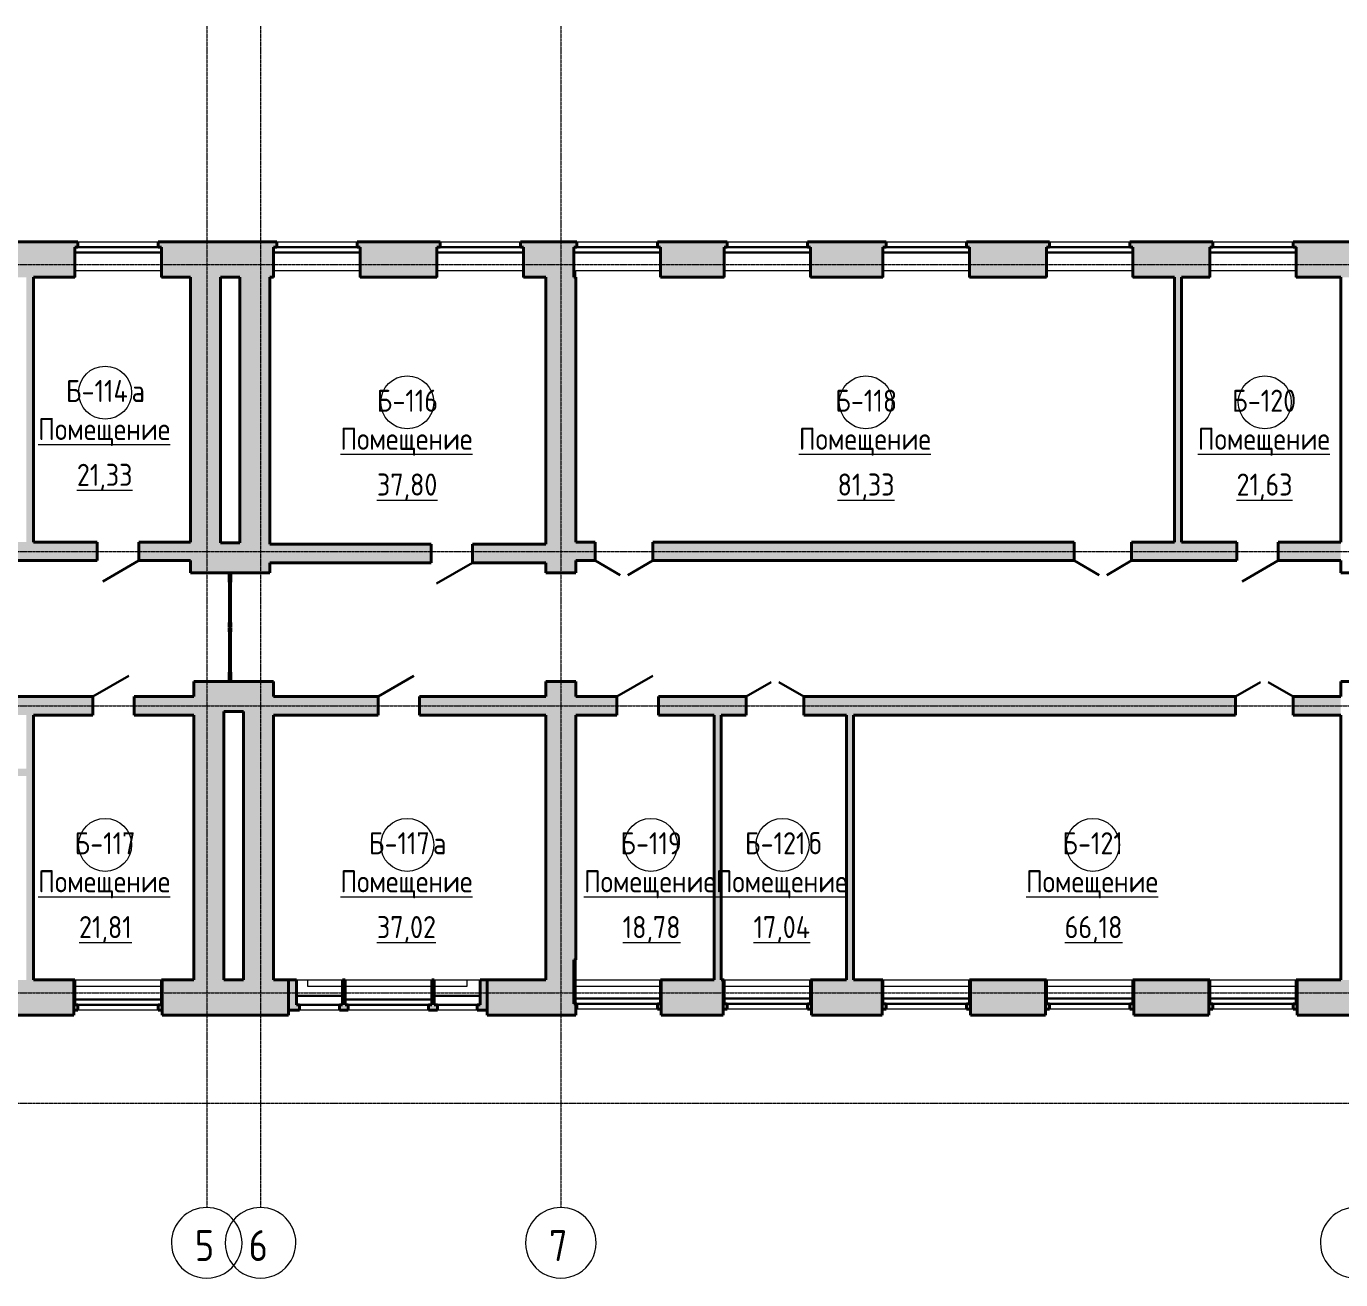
# Model space of a CAD drawing. Header units: millimetres. Extents: x -4092 to 455810, y -7500 to 28668.
# Drawn here: x 51251 to 81016, y -3216 to 25181 of the extents above; entities that cross this region are included whole.
import ezdxf

# ---------------------------------------------------------------- set-up
doc = ezdxf.new("R2010")
doc.units = ezdxf.units.MM
doc.linetypes.add('ADSK_Линия сетки', pattern=[21, 12, -3, 3, -3])
for name, color, linetype, lineweight in [('Двери', 7, 'Continuous', 18), ('Каркас_Импост', 7, 'Continuous', 30), ('Марки помещений', 7, 'Continuous', 18), ('Окна', 7, 'Continuous', 18), ('Оси', 7, 'Continuous', 9), ('Остекление', 7, 'Continuous', 18), ('Панель', 7, 'Continuous', 30), ('Стены', 7, 'Continuous', 18), ('Стены разрез', 7, 'Continuous', 40)]:
    doc.layers.add(name, color=color, linetype=linetype, lineweight=lineweight)
doc.styles.add('GOST Common', font='GOST Common.ttf', dxfattribs={"width": 0.9, "height": 500})
doc.styles.add('GOST Common_1', font='GOST Common.ttf', dxfattribs={"width": 0.9, "height": 700})

# ---------------------------------------------------------------- blocks, each defined once
blk = doc.blocks.new('ИРНИТУ-Окно-ГОСТ23166-99_4_2_Створки - 1920 x 2350-287669-01_Б_На лист')
at = {"layer": 'Каркас_Импост'}
for p, q in [((-1018.1, 210), (941.9, 210)), ((-1018.1, 210), (-1018.1, 90)), ((-1018.1, 210), (-983.1, 210)), ((-1018.1, 90), (941.9, 90)), ((-1018.1, 90), (-983.1, 90)), ((941.9, 210), (906.9, 210)), ((941.9, 90), (906.9, 90)), ((941.9, 210), (941.9, 90))]:
    blk.add_line(p, q, dxfattribs=at)
blk = doc.blocks.new('ИРНИТУ-Окно-ГОСТ23166-99_4_2_Створки - 1920 x 2350-934199-01_Б_На лист')
at = {"layer": 'Каркас_Импост'}
for p, q in [((-1018.1, 220), (941.9, 220)), ((-1018.1, 220), (-1018.1, 100)), ((-1018.1, 220), (-983.1, 220)), ((-1018.1, 100), (941.9, 100)), ((-1018.1, 100), (-983.1, 100)), ((941.9, 220), (906.9, 220)), ((941.9, 100), (906.9, 100)), ((941.9, 220), (941.9, 100))]:
    blk.add_line(p, q, dxfattribs=at)
blk = doc.blocks.new('ИРНИТУ-Окно-ГОСТ23166-99_2_1_Створка - 1000 x 2350-1081117-01_Б_На лист')
at = {"layer": 'Каркас_Импост'}
for p, q in [((-1018.1, 220), (21.9, 220)), ((-1018.1, 220), (-1018.1, 20)), ((-1018.1, 220), (-983.1, 220)), ((-1018.1, 20), (21.9, 20)), ((-1018.1, 20), (-983.1, 20)), ((21.9, 220), (-13.1, 220)), ((21.9, 20), (-13.1, 20)), ((21.9, 220), (21.9, 20))]:
    blk.add_line(p, q, dxfattribs=at)
blk = doc.blocks.new('ИРНИТУ_Дверь_Однопольная_ДеревяннаяВнутренняя_филенчатая - 900х2080 без верха-1341253-01_Б_На лист')
at = {"layer": 'Панель'}
blk.add_line((-470, 210), (344, 680), dxfattribs=at)
blk = doc.blocks.new('AC_Дверь_Двупольная_ДеревяннаяВнутренняя_филенчатая_с_верхом - 1260х2080-413008-01_Б_На лист')
at = {"layer": 'Панель'}
for p, q in [((-650, 210), (-87, 535)), ((650, 210), (87, 535))]:
    blk.add_line(p, q, dxfattribs=at)
blk = doc.blocks.new('ИРНИТУ-Окно-ГОСТ23166-99_4_2_Створки - 1920 x 2350-415137-01_Б_На лист')
at = {"layer": 'Каркас_Импост'}
for p, q in [((-1018.1, -160), (941.9, -160)), ((-1018.1, -280), (-1018.1, -160)), ((-1018.1, -160), (-983.1, -160)), ((-1018.1, -280), (941.9, -280)), ((-1018.1, -280), (-983.1, -280)), ((941.9, -160), (906.9, -160)), ((941.9, -280), (906.9, -280)), ((941.9, -280), (941.9, -160))]:
    blk.add_line(p, q, dxfattribs=at)
blk = doc.blocks.new('Противодымная перегородка Тип2 - Противодымная перегородка Тип2-1192279-01_Б_На лист')
at = {"layer": 'Каркас_Импост'}
for p, q in [((-1128, 25), (-1228, 25)), ((-1228, 25), (-1228, -25)), ((-1128, 10), (-1128, 25)), ((-1018, 25), (-1118, 25)), ((-1118, 25), (-1118, 10)), ((-1018, 10), (-1018, 25)), ((-5, 25), (-105, 25)), ((-105, 25), (-105, 10)), ((-5, -25), (-5, 25)), ((105, 25), (5, 25)), ((5, 25), (5, -25)), ((105, 10), (105, 25)), ((1118, 25), (1018, 25)), ((1018, 25), (1018, 10)), ((1118, 10), (1118, 25)), ((1228, 25), (1128, 25)), ((1128, 25), (1128, 10)), ((1228, -25), (1228, 25)), ((-1228, -25), (-1128, -25)), ((-1128, -25), (-1128, -10)), ((-1118, -10), (-1118, -25)), ((-1118, -25), (-1018, -25)), ((-1018, -25), (-1018, -10)), ((-105, -10), (-105, -25)), ((-105, -25), (-5, -25)), ((5, -25), (105, -25)), ((105, -25), (105, -10)), ((1018, -10), (1018, -25)), ((1018, -25), (1118, -25)), ((1118, -25), (1118, -10)), ((1128, -10), (1128, -25)), ((1128, -25), (1228, -25))]:
    blk.add_line(p, q, dxfattribs=at)
at = {"layer": 'Каркас_Импост', "lineweight": 18}
for p, q in [((-1018, 25), (-105, 25)), ((105, 25), (1018, 25)), ((-105, -25), (-1018, -25)), ((1018, -25), (105, -25))]:
    blk.add_line(p, q, dxfattribs=at)
at = {"layer": 'Остекление'}
for p, q in [((-1128, 10), (-50, 10)), ((-1128, 10), (-1128, -10)), ((-50, -10), (-50, 10)), ((50, 10), (1128, 10)), ((50, 10), (50, -10)), ((1128, -10), (1128, 10)), ((-50, -10), (-1128, -10)), ((1128, -10), (50, -10))]:
    blk.add_line(p, q, dxfattribs=at)
blk = doc.blocks.new('Ось сетки - D8-4846-01_Б_На лист')
at = {"layer": 'Оси', "lineweight": 18}
for start, end in [(360, 180), (180, 360)]:
    blk.add_arc((0, 0), 4, start, end, dxfattribs=at)
blk = doc.blocks.new('ADSK_Марка_Помещение - Номер Имя Площадь Площадь проемов-115235-01_Б_На лист')
at = {"layer": 'Марки помещений'}
blk.add_circle((0, 0), 3, dxfattribs=at)

msp = doc.modelspace()

# ---------------------------------------------------------------- hatches: boundary and pattern name
at = {"layer": 'Стены'}
h = msp.add_hatch(color=256, dxfattribs=at)
h.paths.add_polyline_path([(99726, 19495), (100000, 19495), (100000, 20295), (98016, 20295), (98016, 20175), (98086, 20175), (98086, 19495), (99066, 19495)], flags=0)
h.paths.add_polyline_path([(97046, 19495), (97046, 20175), (97116, 20175), (97116, 20295), (96316, 20295), (96316, 20175), (96386, 20175), (96386, 19495)], flags=0)
h.paths.add_polyline_path([(95346, 19495), (95346, 20175), (95416, 20175), (95416, 20295), (91971, 20295), (91971, 20175), (92041, 20175), (92041, 19495), (93665, 19495)], flags=0)
h.paths.add_polyline_path([(88441, 19495), (89301, 19495), (89301, 20175), (89371, 20175), (89371, 20295), (87141, 20295), (87141, 20175), (87211, 20175), (87211, 19495), (87330, 19495)], flags=0)
h.paths.add_polyline_path([(90341, 19495), (91001, 19495), (91001, 20175), (91071, 20175), (91071, 20295), (90271, 20295), (90271, 20175), (90341, 20175)], flags=0)
h.paths.add_polyline_path([(85251, 19495), (85251, 20175), (85321, 20175), (85321, 20295), (83641, 20295), (83641, 20175), (83711, 20175), (83711, 19495), (84741, 19495)], flags=0)
h.paths.add_polyline_path([(81696, 19495), (81751, 19495), (81751, 20175), (81821, 20175), (81821, 20295), (79941, 20295), (79941, 20175), (80011, 20175), (80011, 19495), (81016, 19495)], flags=0)
h.paths.add_polyline_path([(78051, 19495), (78051, 20175), (78121, 20175), (78121, 20295), (76241, 20295), (76241, 20175), (76311, 20175), (76311, 19495), (77411, 19495)], flags=0)
h.paths.add_polyline_path([(74351, 19495), (74351, 20175), (74421, 20175), (74421, 20295), (72541, 20295), (72541, 20175), (72611, 20175), (72611, 19495)], flags=0)
h.paths.add_polyline_path([(70651, 19495), (70651, 20175), (70721, 20175), (70721, 20295), (68941, 20295), (68941, 20175), (69011, 20175), (69011, 19495)], flags=0)
h.paths.add_polyline_path([(67051, 19495), (67051, 20175), (67121, 20175), (67121, 20295), (65541, 20295), (65541, 20175), (65611, 20175), (65611, 19495)], flags=0)
h.paths.add_polyline_path([(63016, 19495), (63651, 19495), (63651, 20175), (63721, 20175), (63721, 20295), (62441, 20295), (62441, 20175), (62511, 20175), (62511, 19495)], flags=0)
h.paths.add_polyline_path([(60551, 19495), (60551, 20175), (60621, 20175), (60621, 20295), (58741, 20295), (58741, 20175), (58811, 20175), (58811, 19495)], flags=0)
h.paths.add_polyline_path([(56851, 19495), (56851, 20175), (56921, 20175), (56921, 20295), (54241, 20295), (54241, 20175), (54311, 20175), (54311, 19495), (56766, 19495)], flags=0)
h.paths.add_polyline_path([(51411, 19495), (52351, 19495), (52351, 20175), (52421, 20175), (52421, 20295), (50541, 20295), (50541, 20175), (50611, 20175), (50611, 19495), (51251, 19495)], flags=0)
h.paths.add_polyline_path([(48651, 19495), (48651, 20175), (48721, 20175), (48721, 20295), (46941, 20295), (46941, 20175), (47011, 20175), (47011, 19495)], flags=0)
h.paths.add_polyline_path([(44298, 19495), (45051, 19495), (45051, 20175), (45121, 20175), (45121, 20295), (43341, 20295), (43341, 20175), (43411, 20175), (43411, 19495), (44138, 19495)], flags=0)
h.paths.add_polyline_path([(41451, 19495), (41451, 20175), (41521, 20175), (41521, 20295), (39741, 20295), (39741, 20175), (39811, 20175), (39811, 19495)], flags=0)
h.paths.add_polyline_path([(36649, 19495), (37851, 19495), (37851, 20175), (37921, 20175), (37921, 20295), (36041, 20295), (36041, 20175), (36111, 20175), (36111, 19495)], flags=0)
h.paths.add_polyline_path([(30551, 19495), (30551, 20175), (30621, 20175), (30621, 20295), (29141, 20295), (29141, 20175), (29211, 20175), (29211, 19495), (30314, 19495)], flags=0)
h.paths.add_polyline_path([(34151, 19495), (34151, 20175), (34221, 20175), (34221, 20295), (32441, 20295), (32441, 20175), (32511, 20175), (32511, 19495)], flags=0)
h.paths.add_polyline_path([(27251, 19495), (27251, 20175), (27321, 20175), (27321, 20295), (25641, 20295), (25641, 20175), (25711, 20175), (25711, 19495), (26411, 19495)], flags=0)
h.paths.add_polyline_path([(23751, 19495), (23751, 20175), (23821, 20175), (23821, 20295), (22241, 20295), (22241, 20175), (22311, 20175), (22311, 19495), (22801, 19495)], flags=0)
h.paths.add_polyline_path([(20351, 19495), (20351, 20175), (20421, 20175), (20421, 20295), (18626, 20295), (18626, 19495), (19651, 19495)], flags=0)
for points in [[(51411, 13495), (51411, 19495), (51251, 19495), (51251, 13495)], [(55646, 13476), (55646, 19495), (54966, 19495), (54966, 13476)], [(56766, 13476), (56766, 19495), (56086, 19495), (56086, 13476)], [(63696, 12796), (63696, 19495), (63016, 19495), (63016, 12796)], [(77411, 13495), (77411, 19495), (77251, 19495), (77251, 13495)], [(56766, 12796), (56766, 13476), (54966, 13476), (54966, 12796), (55655, 12796)], [(56846, 9660), (56846, 10340), (55046, 10340), (55046, 9660), (56166, 9660)], [(63016, 3575), (63651, 3575), (63651, 4035), (63696, 4035), (63696, 10340), (63016, 10340), (63016, 5444)], [(51411, 3575), (51411, 9575), (51251, 9575), (51251, 3575)], [(55655, 3575), (55726, 3575), (55726, 9660), (55046, 9660), (55046, 3575)], [(56166, 3575), (56846, 3575), (56846, 9660), (56166, 9660), (56166, 5444)], [(66986, 3575), (66986, 9575), (66826, 9575), (66826, 3575)], [(69986, 3575), (69986, 9575), (69826, 9575), (69826, 3575)]]:
    msp.add_hatch(color=256, dxfattribs=at).paths.add_polyline_path(points, flags=0)
h = msp.add_hatch(color=256, dxfattribs=at)
h.paths.add_polyline_path([(53796, 13075), (54966, 13075), (54966, 13495), (53796, 13495)], flags=0)
h.paths.add_polyline_path([(52856, 13075), (52856, 13495), (46596, 13495), (46596, 13075), (49320, 13075)], flags=0)
h.paths.add_polyline_path([(45656, 13075), (45656, 13495), (39588, 13495), (39588, 13075), (42985, 13075)], flags=0)
h.paths.add_polyline_path([(38648, 13075), (38648, 13495), (37658, 13495), (37658, 13075)], flags=0)
h = msp.add_hatch(color=256, dxfattribs=at)
h.paths.add_polyline_path([(63016, 13027), (63016, 13447), (61356, 13447), (61356, 13027), (61990, 13027)], flags=0)
h.paths.add_polyline_path([(60416, 13027), (60416, 13447), (56766, 13447), (56766, 13027)], flags=0)
h = msp.add_hatch(color=256, dxfattribs=at)
h.paths.add_polyline_path([(81016, 13075), (81016, 13495), (79601, 13495), (79601, 13075), (80995, 13075)], flags=0)
h.paths.add_polyline_path([(78661, 13075), (78661, 13495), (76281, 13495), (76281, 13075)], flags=0)
h.paths.add_polyline_path([(74660, 13075), (74981, 13075), (74981, 13495), (65436, 13495), (65436, 13075), (68325, 13075)], flags=0)
h.paths.add_polyline_path([(63696, 13075), (64136, 13075), (64136, 13495), (63696, 13495)], flags=0)
h = msp.add_hatch(color=256, dxfattribs=at)
h.paths.add_polyline_path([(55046, 9575), (55046, 9995), (53696, 9995), (53696, 9575)], flags=0)
h.paths.add_polyline_path([(52756, 9575), (52756, 9995), (49996, 9995), (49996, 9575), (51411, 9575)], flags=0)
h.paths.add_polyline_path([(49056, 9575), (49056, 9995), (39288, 9995), (39288, 9575), (42985, 9575)], flags=0)
h.paths.add_polyline_path([(38348, 9575), (38348, 9995), (37658, 9995), (37658, 9575)], flags=0)
h = msp.add_hatch(color=256, dxfattribs=at)
h.paths.add_polyline_path([(63016, 9575), (63016, 9995), (60156, 9995), (60156, 9575), (61990, 9575)], flags=0)
h.paths.add_polyline_path([(59216, 9575), (59216, 9995), (56846, 9995), (56846, 9575)], flags=0)
h = msp.add_hatch(color=256, dxfattribs=at)
h.paths.add_polyline_path([(79936, 9575), (81016, 9575), (81016, 9995), (79936, 9995)], flags=0)
h.paths.add_polyline_path([(78636, 9575), (78636, 9995), (68856, 9995), (68856, 9575), (74660, 9575)], flags=0)
h.paths.add_polyline_path([(67556, 9575), (67556, 9995), (65566, 9995), (65566, 9575), (66986, 9575)], flags=0)
h.paths.add_polyline_path([(64626, 9575), (64626, 9995), (63696, 9995), (63696, 9575)], flags=0)
h = msp.add_hatch(color=256, dxfattribs=at)
h.paths.add_polyline_path([(51251, 8200), (51251, 8360), (50801, 8360), (50801, 8200)], flags=0)
h.paths.add_polyline_path([(49320, 8200), (49861, 8200), (49861, 8360), (47751, 8360), (47751, 8200), (47911, 8200)], flags=0)
h = msp.add_hatch(color=256, dxfattribs=at)
h.paths.add_polyline_path([(100000, 2775), (100000, 3575), (98131, 3575), (98131, 2775)], flags=0)
h.paths.add_polyline_path([(96131, 2775), (96131, 3575), (94531, 3575), (94531, 2775)], flags=0)
h.paths.add_polyline_path([(92531, 2775), (92531, 3575), (90931, 3575), (90931, 2775)], flags=0)
h.paths.add_polyline_path([(88931, 2775), (88931, 3575), (87231, 3575), (87231, 2775), (87330, 2775)], flags=0)
h.paths.add_polyline_path([(85231, 2775), (85231, 3575), (83711, 3575), (83711, 3035), (83641, 3035), (83641, 2775), (84163, 2775)], flags=0)
h.paths.add_polyline_path([(80031, 2775), (81696, 2775), (81696, 3575), (80031, 3575)], flags=0)
h.paths.add_polyline_path([(78031, 2775), (78031, 3575), (76331, 3575), (76331, 2775)], flags=0)
h.paths.add_polyline_path([(74331, 2775), (74331, 3575), (72631, 3575), (72631, 2775)], flags=0)
h.paths.add_polyline_path([(70631, 2775), (70631, 3575), (69031, 3575), (69031, 2775)], flags=0)
h.paths.add_polyline_path([(65631, 2775), (67031, 2775), (67031, 3575), (65631, 3575)], flags=0)
h.paths.add_polyline_path([(63696, 2775), (63696, 3035), (63651, 3035), (63651, 3575), (61686, 3575), (61686, 2775), (61990, 2775)], flags=0)
h.paths.add_polyline_path([(57186, 2775), (57186, 3575), (54331, 3575), (54331, 2775), (55655, 2775)], flags=0)
h.paths.add_polyline_path([(52331, 2775), (52331, 3575), (50631, 3575), (50631, 2775)], flags=0)
h.paths.add_polyline_path([(48631, 2775), (48631, 3575), (47031, 3575), (47031, 2775)], flags=0)
h.paths.add_polyline_path([(41431, 2775), (41431, 3575), (39831, 3575), (39831, 2775)], flags=0)
h.paths.add_polyline_path([(43431, 2775), (45031, 2775), (45031, 3575), (43431, 3575)], flags=0)
h.paths.add_polyline_path([(36649, 2775), (37831, 2775), (37831, 3575), (36131, 3575), (36131, 2775)], flags=0)
h.paths.add_polyline_path([(33482, 2775), (34131, 2775), (34131, 3575), (32531, 3575), (32531, 2775)], flags=0)
h.paths.add_polyline_path([(27231, 2775), (27231, 3575), (25731, 3575), (25731, 2775)], flags=0)
h.paths.add_polyline_path([(30314, 2775), (30531, 2775), (30531, 3575), (29231, 3575), (29231, 2775)], flags=0)
h.paths.add_polyline_path([(22331, 2775), (23731, 2775), (23731, 3575), (22331, 3575)], flags=0)
h.paths.add_polyline_path([(17826, 2775), (20331, 2775), (20331, 3575), (17826, 3575)], flags=0)
h = msp.add_hatch(color=256, dxfattribs=at)
h.paths.add_polyline_path([(54241, 2895), (54331, 2895), (54331, 3575), (54311, 3575), (54311, 3015), (54241, 3015)], flags=0)
h.paths.add_polyline_path([(52331, 2895), (52421, 2895), (52421, 3015), (52351, 3015), (52351, 3575), (52331, 3575)], flags=0)
h = msp.add_hatch(color=256, dxfattribs=at)
h.paths.add_polyline_path([(61686, 2895), (61686, 3575), (61531, 3575), (61531, 3015), (61461, 3015), (61461, 2895)], flags=0)
h.paths.add_polyline_path([(57186, 2895), (57441, 2895), (57441, 3015), (57371, 3015), (57371, 3575), (57186, 3575)], flags=0)
h.paths.add_polyline_path([(60561, 2895), (60561, 3015), (60491, 3015), (60491, 3575), (60431, 3575), (60431, 3015), (60361, 3015), (60361, 2895)], flags=0)
h.paths.add_polyline_path([(58341, 2895), (58541, 2895), (58541, 3015), (58471, 3015), (58471, 3575), (58411, 3575), (58411, 3015), (58341, 3015)], flags=0)
h = msp.add_hatch(color=256, dxfattribs=at)
h.paths.add_polyline_path([(65541, 2915), (65631, 2915), (65631, 3575), (65611, 3575), (65611, 3035), (65541, 3035)], flags=0)
h.paths.add_polyline_path([(63721, 2915), (63721, 3035), (63696, 3035), (63696, 2915)], flags=0)
h = msp.add_hatch(color=256, dxfattribs=at)
h.paths.add_polyline_path([(68941, 2915), (69031, 2915), (69031, 3575), (69011, 3575), (69011, 3035), (68941, 3035)], flags=0)
h.paths.add_polyline_path([(67031, 2915), (67121, 2915), (67121, 3035), (67051, 3035), (67051, 3575), (67031, 3575)], flags=0)
h = msp.add_hatch(color=256, dxfattribs=at)
h.paths.add_polyline_path([(72541, 2915), (72631, 2915), (72631, 3575), (72611, 3575), (72611, 3035), (72541, 3035)], flags=0)
h.paths.add_polyline_path([(70631, 2915), (70721, 2915), (70721, 3035), (70651, 3035), (70651, 3575), (70631, 3575)], flags=0)
h = msp.add_hatch(color=256, dxfattribs=at)
h.paths.add_polyline_path([(76331, 2915), (76331, 3575), (76311, 3575), (76311, 3035), (76241, 3035), (76241, 2915)], flags=0)
h.paths.add_polyline_path([(74421, 2915), (74421, 3035), (74351, 3035), (74351, 3575), (74331, 3575), (74331, 2915)], flags=0)
h = msp.add_hatch(color=256, dxfattribs=at)
h.paths.add_polyline_path([(79941, 2915), (80031, 2915), (80031, 3575), (80011, 3575), (80011, 3035), (79941, 3035)], flags=0)
h.paths.add_polyline_path([(78031, 2915), (78121, 2915), (78121, 3035), (78051, 3035), (78051, 3575), (78031, 3575)], flags=0)

# ---------------------------------------------------------------- linework, layer by layer
at = {"layer": 'Оси', "linetype": 'ADSK_Линия сетки'}
for p, q in [((55336, 25181), (55336, -1580)), ((56556, 25181), (56556, -1580)), ((63356, 25181), (63356, -1580)), ((-2456, 19785), (101541, 19785)), ((-2456, 13285), (101541, 13285)), ((-2456, 9785), (101541, 9785)), ((-2456, 3285), (101541, 3285)), ((-2456, 785), (101541, 785))]:
    msp.add_line(p, q, dxfattribs=at)
at = {"layer": 'Стены'}
for p, q in [((52421, 20295), (54241, 20295)), ((56921, 20295), (58741, 20295)), ((60621, 20295), (62441, 20295)), ((63721, 20295), (65541, 20295)), ((67121, 20295), (68941, 20295)), ((70721, 20295), (72541, 20295)), ((74421, 20295), (76241, 20295)), ((78121, 20295), (79941, 20295)), ((52375, 19495), (52375, 19645)), ((52375, 19645), (54295, 19645)), ((54295, 19645), (54295, 19495)), ((56870, 19495), (56870, 19645)), ((56870, 19645), (58790, 19645)), ((58790, 19645), (58790, 19495)), ((60570, 19495), (60570, 19645)), ((60570, 19645), (62490, 19645)), ((62490, 19645), (62490, 19495)), ((63696, 19495), (63696, 19645)), ((63696, 19645), (65611, 19645)), ((67071, 19495), (67071, 19645)), ((67071, 19645), (68991, 19645)), ((68991, 19645), (68991, 19495)), ((70671, 19495), (70671, 19645)), ((70671, 19645), (72591, 19645)), ((72591, 19645), (72591, 19495)), ((74371, 19495), (74371, 19645)), ((74371, 19645), (76291, 19645)), ((76291, 19645), (76291, 19495)), ((78071, 19495), (78071, 19645)), ((78071, 19645), (79991, 19645)), ((79991, 19645), (79991, 19495)), ((52375, 19495), (52351, 19495)), ((54311, 19495), (54295, 19495)), ((56870, 19495), (56851, 19495)), ((58811, 19495), (58790, 19495)), ((60570, 19495), (60551, 19495)), ((62511, 19495), (62490, 19495)), ((67071, 19495), (67051, 19495)), ((69011, 19495), (68991, 19495)), ((70671, 19495), (70651, 19495)), ((72611, 19495), (72591, 19495)), ((74371, 19495), (74351, 19495)), ((76311, 19495), (76291, 19495)), ((78071, 19495), (78051, 19495)), ((80011, 19495), (79991, 19495)), ((63696, 4035), (63696, 3035)), ((52351, 3575), (54311, 3575)), ((52371, 3425), (52371, 3575)), ((54291, 3575), (54291, 3425)), ((57371, 3575), (58411, 3575)), ((57626, 3425), (57626, 3575)), ((58471, 3575), (60431, 3575)), ((60491, 3575), (61531, 3575)), ((61226, 3575), (61226, 3425)), ((63673, 3425), (63673, 3575)), ((63673, 3575), (65611, 3575)), ((65593, 3575), (65593, 3425)), ((67051, 3575), (69011, 3575)), ((67071, 3425), (67071, 3575)), ((68991, 3575), (68991, 3425)), ((70651, 3575), (72611, 3575)), ((70671, 3425), (70671, 3575)), ((72591, 3575), (72591, 3425)), ((74351, 3575), (76311, 3575)), ((74371, 3425), (74371, 3575)), ((76291, 3575), (76291, 3425)), ((78051, 3575), (80011, 3575)), ((78076, 3425), (78076, 3575)), ((79996, 3575), (79996, 3425)), ((54291, 3425), (52371, 3425)), ((58411, 3425), (57626, 3425)), ((60431, 3425), (58471, 3425)), ((61226, 3425), (60491, 3425)), ((65593, 3425), (63673, 3425)), ((68991, 3425), (67071, 3425)), ((72591, 3425), (70671, 3425)), ((76291, 3425), (74371, 3425)), ((79996, 3425), (78076, 3425)), ((54241, 2895), (52421, 2895)), ((58341, 2895), (57441, 2895)), ((60361, 2895), (58541, 2895)), ((61461, 2895), (60561, 2895)), ((65541, 2915), (63721, 2915)), ((68941, 2915), (67121, 2915)), ((72541, 2915), (70721, 2915)), ((76241, 2915), (74421, 2915)), ((79941, 2915), (78121, 2915))]:
    msp.add_line(p, q, dxfattribs=at)
at = {"layer": 'Стены разрез'}
for p, q in [((52421, 20295), (50541, 20295)), ((52421, 20175), (52421, 20295)), ((56921, 20295), (54241, 20295)), ((54241, 20295), (54241, 20175)), ((56921, 20175), (56921, 20295)), ((60621, 20295), (58741, 20295)), ((58741, 20295), (58741, 20175)), ((60621, 20175), (60621, 20295)), ((63721, 20295), (62441, 20295)), ((62441, 20295), (62441, 20175)), ((63721, 20175), (63721, 20295)), ((67121, 20295), (65541, 20295)), ((65541, 20295), (65541, 20175)), ((67121, 20175), (67121, 20295)), ((70721, 20295), (68941, 20295)), ((68941, 20295), (68941, 20175)), ((70721, 20175), (70721, 20295)), ((74421, 20295), (72541, 20295)), ((72541, 20295), (72541, 20175)), ((74421, 20175), (74421, 20295)), ((78121, 20295), (76241, 20295)), ((76241, 20295), (76241, 20175)), ((78121, 20175), (78121, 20295)), ((81821, 20295), (79941, 20295)), ((79941, 20295), (79941, 20175)), ((52351, 19495), (52351, 20175)), ((52351, 20175), (52421, 20175)), ((54241, 20175), (54311, 20175)), ((54311, 20175), (54311, 19495)), ((56851, 19495), (56851, 20175)), ((56851, 20175), (56921, 20175)), ((58741, 20175), (58811, 20175)), ((58811, 20175), (58811, 19495)), ((60551, 19495), (60551, 20175)), ((60551, 20175), (60621, 20175)), ((62441, 20175), (62511, 20175)), ((62511, 20175), (62511, 19495)), ((63651, 19495), (63651, 20175)), ((63651, 20175), (63721, 20175)), ((65541, 20175), (65611, 20175)), ((65611, 20175), (65611, 19495)), ((67051, 19495), (67051, 20175)), ((67051, 20175), (67121, 20175)), ((68941, 20175), (69011, 20175)), ((69011, 20175), (69011, 19495)), ((70651, 19495), (70651, 20175)), ((70651, 20175), (70721, 20175)), ((72541, 20175), (72611, 20175)), ((72611, 20175), (72611, 19495)), ((74351, 19495), (74351, 20175)), ((74351, 20175), (74421, 20175)), ((76241, 20175), (76311, 20175)), ((76311, 20175), (76311, 19495)), ((78051, 19495), (78051, 20175)), ((78051, 20175), (78121, 20175)), ((79941, 20175), (80011, 20175)), ((80011, 20175), (80011, 19495)), ((51411, 19495), (52351, 19495)), ((51411, 13495), (51411, 19495)), ((54311, 19495), (54966, 19495)), ((54966, 19495), (54966, 13495)), ((55646, 19495), (56086, 19495)), ((55646, 13476), (55646, 19495)), ((56086, 19495), (56086, 13476)), ((56766, 19495), (56851, 19495)), ((56766, 13447), (56766, 19495)), ((58811, 19495), (60551, 19495)), ((62511, 19495), (63016, 19495)), ((63016, 19495), (63016, 13447)), ((63696, 19495), (63651, 19495)), ((63696, 13495), (63696, 19495)), ((65611, 19495), (67051, 19495)), ((69011, 19495), (70651, 19495)), ((72611, 19495), (74351, 19495)), ((76311, 19495), (77251, 19495)), ((77251, 19495), (77251, 13495)), ((77411, 19495), (78051, 19495)), ((77411, 13495), (77411, 19495)), ((80011, 19495), (81016, 19495)), ((81016, 19495), (81016, 13495)), ((52856, 13495), (51411, 13495)), ((52856, 13075), (52856, 13495)), ((54966, 13495), (53796, 13495)), ((53796, 13495), (53796, 13075)), ((56086, 13476), (55646, 13476)), ((60416, 13447), (56766, 13447)), ((60416, 13027), (60416, 13447)), ((63016, 13447), (61356, 13447)), ((61356, 13447), (61356, 13027)), ((64136, 13495), (63696, 13495)), ((64136, 13075), (64136, 13495)), ((74981, 13495), (65436, 13495)), ((65436, 13495), (65436, 13075)), ((74981, 13075), (74981, 13495)), ((77251, 13495), (76281, 13495)), ((76281, 13495), (76281, 13075)), ((78661, 13495), (77411, 13495)), ((78661, 13075), (78661, 13495)), ((81016, 13495), (79601, 13495)), ((79601, 13495), (79601, 13075)), ((46596, 13075), (52856, 13075)), ((53796, 13075), (54966, 13075)), ((54966, 13075), (54966, 12796)), ((56766, 12796), (56766, 13027)), ((56766, 13027), (60416, 13027)), ((61356, 13027), (63016, 13027)), ((63016, 13027), (63016, 12796)), ((63696, 12796), (63696, 13075)), ((63696, 13075), (64136, 13075)), ((65436, 13075), (74981, 13075)), ((76281, 13075), (78661, 13075)), ((79601, 13075), (81016, 13075)), ((81016, 13075), (81016, 12796)), ((54966, 12796), (56766, 12796)), ((63016, 12796), (63696, 12796)), ((81016, 12796), (81696, 12796)), ((56846, 10340), (55046, 10340)), ((55046, 10340), (55046, 9995)), ((56846, 9995), (56846, 10340)), ((63016, 10340), (63016, 9995)), ((63696, 10340), (63016, 10340)), ((63696, 9995), (63696, 10340)), ((81016, 10340), (81016, 9995)), ((81696, 10340), (81016, 10340)), ((52756, 9995), (49996, 9995)), ((52756, 9575), (52756, 9995)), ((55046, 9995), (53696, 9995)), ((53696, 9995), (53696, 9575)), ((59216, 9995), (56846, 9995)), ((59216, 9575), (59216, 9995)), ((63016, 9995), (60156, 9995)), ((60156, 9995), (60156, 9575)), ((64626, 9995), (63696, 9995)), ((64626, 9575), (64626, 9995)), ((67556, 9995), (65566, 9995)), ((65566, 9995), (65566, 9575)), ((67556, 9575), (67556, 9995)), ((78636, 9995), (68856, 9995)), ((68856, 9995), (68856, 9575)), ((78636, 9575), (78636, 9995)), ((81016, 9995), (79936, 9995)), ((79936, 9995), (79936, 9575)), ((51411, 9575), (52756, 9575)), ((51411, 3575), (51411, 9575)), ((53696, 9575), (55046, 9575)), ((55046, 9575), (55046, 3575)), ((55726, 3575), (55726, 9660)), ((55726, 9660), (56166, 9660)), ((56166, 9660), (56166, 3575)), ((56846, 3575), (56846, 9575)), ((56846, 9575), (59216, 9575)), ((60156, 9575), (63016, 9575)), ((63016, 9575), (63016, 3575)), ((63696, 4035), (63696, 9575)), ((63696, 9575), (64626, 9575)), ((65566, 9575), (66826, 9575)), ((66826, 9575), (66826, 3575)), ((66986, 3575), (66986, 9575)), ((66986, 9575), (67556, 9575)), ((68856, 9575), (69826, 9575)), ((69826, 9575), (69826, 3575)), ((69986, 9575), (78636, 9575)), ((69986, 3575), (69986, 9575)), ((79936, 9575), (81016, 9575)), ((81016, 9575), (81016, 3575)), ((63651, 3035), (63651, 4035)), ((63651, 4035), (63696, 4035)), ((52351, 3575), (51411, 3575)), ((52331, 3575), (52331, 2775)), ((52351, 3015), (52351, 3575)), ((55046, 3575), (54311, 3575)), ((54311, 3575), (54311, 3015)), ((54331, 2775), (54331, 3575)), ((56166, 3575), (55726, 3575)), ((57371, 3575), (56846, 3575)), ((57186, 3575), (57186, 2775)), ((57371, 3015), (57371, 3575)), ((58471, 3575), (58411, 3575)), ((58411, 3575), (58411, 3015)), ((58471, 3015), (58471, 3575)), ((60491, 3575), (60431, 3575)), ((60431, 3575), (60431, 3015)), ((60491, 3015), (60491, 3575)), ((63016, 3575), (61531, 3575)), ((61531, 3575), (61531, 3015)), ((61686, 2775), (61686, 3575)), ((66826, 3575), (65611, 3575)), ((65611, 3575), (65611, 3035)), ((65631, 2775), (65631, 3575)), ((67051, 3575), (66986, 3575)), ((67031, 3575), (67031, 2775)), ((67051, 3035), (67051, 3575)), ((69826, 3575), (69011, 3575)), ((69011, 3575), (69011, 3035)), ((69031, 2775), (69031, 3575)), ((70651, 3575), (69986, 3575)), ((70631, 3575), (70631, 2775)), ((70651, 3035), (70651, 3575)), ((74351, 3575), (72611, 3575)), ((72611, 3575), (72611, 3035)), ((72631, 2775), (72631, 3575)), ((74331, 3575), (74331, 2775)), ((74351, 3035), (74351, 3575)), ((78051, 3575), (76311, 3575)), ((76311, 3575), (76311, 3035)), ((76331, 2775), (76331, 3575)), ((78031, 3575), (78031, 2775)), ((78051, 3035), (78051, 3575)), ((81016, 3575), (80011, 3575)), ((80011, 3575), (80011, 3035)), ((80031, 2775), (80031, 3575)), ((52421, 3015), (52351, 3015)), ((52421, 2895), (52421, 3015)), ((54311, 3015), (54241, 3015)), ((54241, 3015), (54241, 2895)), ((57441, 3015), (57371, 3015)), ((57441, 2895), (57441, 3015)), ((58411, 3015), (58341, 3015)), ((58341, 3015), (58341, 2895)), ((58541, 3015), (58471, 3015)), ((58541, 2895), (58541, 3015)), ((60431, 3015), (60361, 3015)), ((60361, 3015), (60361, 2895)), ((60561, 3015), (60491, 3015)), ((60561, 2895), (60561, 3015)), ((61531, 3015), (61461, 3015)), ((61461, 3015), (61461, 2895)), ((63721, 3035), (63651, 3035)), ((63696, 3035), (63696, 2775)), ((63721, 2915), (63721, 3035)), ((65611, 3035), (65541, 3035)), ((65541, 3035), (65541, 2915)), ((67121, 3035), (67051, 3035)), ((67121, 2915), (67121, 3035)), ((69011, 3035), (68941, 3035)), ((68941, 3035), (68941, 2915)), ((70721, 3035), (70651, 3035)), ((70721, 2915), (70721, 3035)), ((72611, 3035), (72541, 3035)), ((72541, 3035), (72541, 2915)), ((74421, 3035), (74351, 3035)), ((74421, 2915), (74421, 3035)), ((76311, 3035), (76241, 3035)), ((76241, 3035), (76241, 2915)), ((78121, 3035), (78051, 3035)), ((78121, 2915), (78121, 3035)), ((80011, 3035), (79941, 3035)), ((79941, 3035), (79941, 2915)), ((50631, 2775), (52331, 2775)), ((52331, 2895), (52421, 2895)), ((54241, 2895), (54331, 2895)), ((54331, 2775), (57186, 2775)), ((57186, 2895), (57441, 2895)), ((58341, 2895), (58541, 2895)), ((60361, 2895), (60561, 2895)), ((61461, 2895), (61686, 2895)), ((61686, 2775), (63696, 2775)), ((63696, 2915), (63721, 2915)), ((65541, 2915), (65631, 2915)), ((65631, 2775), (67031, 2775)), ((67031, 2915), (67121, 2915)), ((68941, 2915), (69031, 2915)), ((69031, 2775), (70631, 2775)), ((70631, 2915), (70721, 2915)), ((72541, 2915), (72631, 2915)), ((72631, 2775), (74331, 2775)), ((74331, 2915), (74421, 2915)), ((76241, 2915), (76331, 2915)), ((76331, 2775), (78031, 2775)), ((78031, 2915), (78121, 2915)), ((79941, 2915), (80031, 2915)), ((80031, 2775), (81696, 2775))]:
    msp.add_line(p, q, dxfattribs=at)

# ---------------------------------------------------------------- block references
at = {"layer": 'Двери'}
for name, p, rotation in [('ИРНИТУ_Дверь_Однопольная_ДеревяннаяВнутренняя_филенчатая - 900х2080 без верха-1341253-01_Б_На лист', (53326, 13285), 180), ('ИРНИТУ_Дверь_Однопольная_ДеревяннаяВнутренняя_филенчатая - 900х2080 без верха-1341253-01_Б_На лист', (60886, 13237), 180), ('AC_Дверь_Двупольная_ДеревяннаяВнутренняя_филенчатая_с_верхом - 1260х2080-413008-01_Б_На лист', (64786, 13285), 180), ('AC_Дверь_Двупольная_ДеревяннаяВнутренняя_филенчатая_с_верхом - 1260х2080-413008-01_Б_На лист', (75631, 13285), 180), ('ИРНИТУ_Дверь_Однопольная_ДеревяннаяВнутренняя_филенчатая - 900х2080 без верха-1341253-01_Б_На лист', (79131, 13285), 180), ('Противодымная перегородка Тип2 - Противодымная перегородка Тип2-1192279-01_Б_На лист', (55866, 11568), 270)]:
    msp.add_blockref(name, p, dxfattribs=dict(at, rotation=rotation))
for name, p in [('ИРНИТУ_Дверь_Однопольная_ДеревяннаяВнутренняя_филенчатая - 900х2080 без верха-1341253-01_Б_На лист', (53226, 9785)), ('ИРНИТУ_Дверь_Однопольная_ДеревяннаяВнутренняя_филенчатая - 900х2080 без верха-1341253-01_Б_На лист', (59686, 9785)), ('ИРНИТУ_Дверь_Однопольная_ДеревяннаяВнутренняя_филенчатая - 900х2080 без верха-1341253-01_Б_На лист', (65096, 9785)), ('AC_Дверь_Двупольная_ДеревяннаяВнутренняя_филенчатая_с_верхом - 1260х2080-413008-01_Б_На лист', (68206, 9785)), ('AC_Дверь_Двупольная_ДеревяннаяВнутренняя_филенчатая_с_верхом - 1260х2080-413008-01_Б_На лист', (79286, 9785))]:
    msp.add_blockref(name, p, dxfattribs=at)
at = {"layer": 'Марки помещений', "xscale": 199.9999999999999, "yscale": 199.9999999999999, "zscale": 199.9999999999999}
for p in [(53036, 16882), (59879, 16662), (70262, 16662), (79297, 16662), (53036, 6636), (59879, 6636), (65395, 6636), (68377, 6636), (75404, 6636)]:
    msp.add_blockref('ADSK_Марка_Помещение - Номер Имя Площадь Площадь проемов-115235-01_Б_На лист', p, dxfattribs=at)
at = {"layer": 'Окна', "rotation": 180}
for name, p in [('ИРНИТУ-Окно-ГОСТ23166-99_4_2_Створки - 1920 x 2350-415137-01_Б_На лист', (53293, 19895)), ('ИРНИТУ-Окно-ГОСТ23166-99_4_2_Створки - 1920 x 2350-415137-01_Б_На лист', (57793, 19895)), ('ИРНИТУ-Окно-ГОСТ23166-99_4_2_Створки - 1920 x 2350-415137-01_Б_На лист', (61493, 19895)), ('ИРНИТУ-Окно-ГОСТ23166-99_4_2_Створки - 1920 x 2350-415137-01_Б_На лист', (64593, 19895)), ('ИРНИТУ-Окно-ГОСТ23166-99_4_2_Створки - 1920 x 2350-415137-01_Б_На лист', (67993, 19895)), ('ИРНИТУ-Окно-ГОСТ23166-99_4_2_Створки - 1920 x 2350-415137-01_Б_На лист', (71593, 19895)), ('ИРНИТУ-Окно-ГОСТ23166-99_4_2_Створки - 1920 x 2350-415137-01_Б_На лист', (75293, 19895)), ('ИРНИТУ-Окно-ГОСТ23166-99_4_2_Створки - 1920 x 2350-415137-01_Б_На лист', (78993, 19895)), ('ИРНИТУ-Окно-ГОСТ23166-99_4_2_Створки - 1920 x 2350-934199-01_Б_На лист', (53293, 3235)), ('ИРНИТУ-Окно-ГОСТ23166-99_2_1_Створка - 1000 x 2350-1081117-01_Б_На лист', (57393, 3235)), ('ИРНИТУ-Окно-ГОСТ23166-99_4_2_Створки - 1920 x 2350-934199-01_Б_На лист', (59413, 3235)), ('ИРНИТУ-Окно-ГОСТ23166-99_2_1_Створка - 1000 x 2350-1081117-01_Б_На лист', (60513, 3235)), ('ИРНИТУ-Окно-ГОСТ23166-99_4_2_Створки - 1920 x 2350-287669-01_Б_На лист', (64593, 3245)), ('ИРНИТУ-Окно-ГОСТ23166-99_4_2_Створки - 1920 x 2350-287669-01_Б_На лист', (67993, 3245)), ('ИРНИТУ-Окно-ГОСТ23166-99_4_2_Створки - 1920 x 2350-287669-01_Б_На лист', (71593, 3245)), ('ИРНИТУ-Окно-ГОСТ23166-99_4_2_Створки - 1920 x 2350-287669-01_Б_На лист', (75293, 3245)), ('ИРНИТУ-Окно-ГОСТ23166-99_4_2_Створки - 1920 x 2350-287669-01_Б_На лист', (78993, 3245))]:
    msp.add_blockref(name, p, dxfattribs=at)
at = {"layer": 'Оси', "lineweight": 18, "xscale": 199.9999999999999, "yscale": 199.9999999999999, "zscale": 199.9999999999999, "rotation": 180}
for p in [(55336, -2380), (56556, -2380), (63356, -2380), (81356, -2380)]:
    msp.add_blockref('Ось сетки - D8-4846-01_Б_На лист', p, dxfattribs=at)

# ---------------------------------------------------------------- texts
at = {"layer": 'Марки помещений', "lineweight": 9, "char_height": 500, "attachment_point": 1, "style": 'GOST Common'}
for s, insert, width in [('\\fGOST Common|b0|i0|c204|p34|;\\W.9;Б', (52147, 17169), 432.91), ('-114', (52504, 17169), 1370.89), ('\\fGOST Common|b0|i0|c204|p34|;\\W.9;а', (53635, 17169), 432.91), ('\\fGOST Common|b0|i0|c204|p34|;\\W.9;Б', (59186, 16949), 432.91), ('-116', (59543, 16949), 1327.59), ('\\fGOST Common|b0|i0|c204|p34|;\\W.9;Б', (69569, 16949), 432.91), ('-118', (69926, 16949), 1327.59), ('\\fGOST Common|b0|i0|c204|p34|;\\W.9;Б', (78556, 16949), 432.91), ('-120', (78913, 16949), 1443.04), ('\\LПомещение', (51521, 16307), 3751.9), ('\\LПомещение', (58364, 16086), 3751.9), ('\\LПомещение', (68747, 16086), 3751.9), ('\\LПомещение', (77782, 16086), 3751.9), ('\\L21,33', (52397, 15269), 1630.63), ('\\L37,80', (59192, 15049), 1746.08), ('\\L81,33', (69623, 15049), 1630.63), ('\\L21,63', (78658, 15049), 1630.63), ('\\fGOST Common|b0|i0|c204|p34|;\\W.9;Б', (52343, 6923), 432.91), ('-117', (52700, 6923), 1327.59), ('\\fGOST Common|b0|i0|c204|p34|;\\W.9;Б', (59008, 6923), 432.91), ('-117', (59365, 6923), 1327.59), ('\\fGOST Common|b0|i0|c204|p34|;\\W.9;Б', (64702, 6923), 432.91), ('-119', (65059, 6923), 1327.59), ('\\fGOST Common|b0|i0|c204|p34|;\\W.9;Б', (67524, 6923), 432.91), ('-121', (67881, 6923), 1327.59), ('\\fGOST Common|b0|i0|c204|p34|;\\W.9;б', (68976, 6923), 389.62), ('\\fGOST Common|b0|i0|c204|p34|;\\W.9;Б', (74711, 6923), 432.91), ('-121', (75068, 6923), 1327.59), ('\\fGOST Common|b0|i0|c204|p34|;\\W.9;а', (60460, 6923), 432.91), ('\\LПомещение', (51521, 6060), 3751.9), ('\\LПомещение', (58364, 6060), 3751.9), ('\\LПомещение', (63880, 6060), 3751.9), ('\\LПомещение', (66862, 6060), 3751.9), ('\\LПомещение', (73890, 6060), 3751.9), ('\\L21,81', (52445, 5023), 1515.19), ('\\L37,02', (59192, 5023), 1746.08), ('\\L18,78', (64756, 5023), 1630.63), ('\\L17,04', (67720, 5023), 1673.92), ('\\L66,18', (74765, 5023), 1630.63)]:
    msp.add_mtext(s, dxfattribs=dict(at, insert=insert, width=width))
at = {"layer": 'Оси', "char_height": 700, "width": 548.35, "attachment_point": 1, "style": 'GOST Common_1'}
for s, insert in [('\\fGOST Common|b0|i0|c204|p34|;\\W.9;5', (55067, -2092)), ('\\fGOST Common|b0|i0|c204|p34|;\\W.9;6', (56287, -2092)), ('\\fGOST Common|b0|i0|c204|p34|;\\W.9;7', (63087, -2092))]:
    msp.add_mtext(s, dxfattribs=dict(at, insert=insert))

doc.saveas('drawing.dxf')
